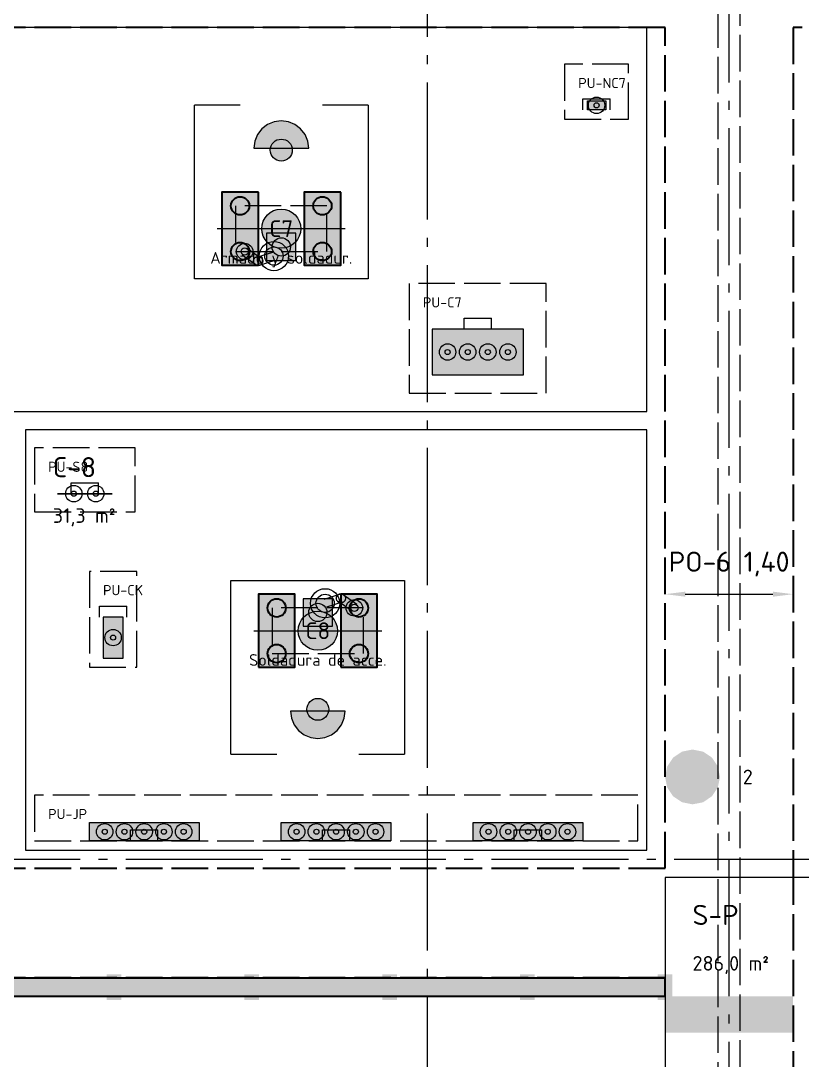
# Model space of a CAD drawing. Header units: millimetres. Extents: x 0 to 1682, y 0 to 1189.
# Drawn here: x 1014.5 to 1100, y 798 to 911.8 of the extents above; entities that cross this region are included whole.
import ezdxf
from ezdxf.enums import TextEntityAlignment as Align

# ---------------------------------------------------------------- set-up
doc = ezdxf.new("R2010")
doc.units = ezdxf.units.MM
doc.linetypes.add('IRAM-E-TRAZOS', pattern=[5, 4, -1])
doc.linetypes.add('IRAM-F-TRAZO-PUNTO', pattern=[20, 15, -2, 1, -2])
for name, color, linetype, lineweight, true_color in [('A-AREA-TRABAJO', 30, 'CONTINUOUS', 13, 0xeb963c), ('A-DEFENSA', 2, 'CONTINUOUS', 35, 0xe6b400), ('A-EQUIPO', 30, 'CONTINUOUS', 35, 0xe67800), ('A-PASILLO', 2, 'IRAM-E-TRAZOS', 35, 0xd7a500), ('A-PULMON', 6, 'IRAM-E-TRAZOS', 25, 0xdc00c8), ('A-SENDA', 2, 'CONTINUOUS', 25, 0xd7a500), ('A-ZONA-LOG', 5, 'IRAM-F-TRAZO-PUNTO', 25, 0x285ac8)]:
    doc.layers.add(name, color=color, linetype=linetype, lineweight=lineweight, true_color=true_color)
for name, color, linetype, lineweight in [('A-COTA', 7, 'CONTINUOUS', 18), ('A-EJE', 1, 'IRAM-F-TRAZO-PUNTO', 18), ('A-EQUIPO-FINO', 8, 'CONTINUOUS', 13), ('A-EQUIPO-OCULTO', 8, 'IRAM-E-TRAZOS', 13), ('A-EQUIPO-RELLENO', 9, 'CONTINUOUS', 13), ('A-OPERARIO', 6, 'CONTINUOUS', 18), ('A-PASO', 7, 'CONTINUOUS', 25), ('A-SECTOR', 1, 'CONTINUOUS', 25), ('A-TEXTO', 7, 'CONTINUOUS', 18), ('S-INCENDIO', 1, 'CONTINUOUS', 25)]:
    doc.layers.add(name, color=color, linetype=linetype, lineweight=lineweight)
doc.styles.add('ISO3098', font='isocpeur.ttf')
doc.dimstyles.new('FLAMA-IRAM', dxfattribs={"dimtxt": 3.5, "dimasz": 3.5, "dimexe": 2, "dimexo": 1.5, "dimgap": 1, "dimtad": 1, "dimdec": 1, "dimtxsty": 'ISO3098', "dimblk": 'IRAM_FLECHA', "dimblk1": 'IRAM_FLECHA', "dimblk2": 'IRAM_FLECHA', "dimcen": 2.5, "dimclrd": 3, "dimclre": 3, "dimclrt": 3, "dimazin": 3, "dimtfac": 1, "dimtmove": 0, "dimatfit": 3, "dimlwd": 18, "dimlwe": 18})

# ---------------------------------------------------------------- blocks, each defined once
blk = doc.blocks.new('IRAM_FLECHA')
blk.add_solid([(0, 0), (-1, 0.125), (-1, -0.125)])

msp = doc.modelspace()

# ---------------------------------------------------------------- hatches: boundary and pattern name
at = {"layer": 'A-DEFENSA', "true_color": 0xf5c800}
h = msp.add_hatch(color=7, dxfattribs=at)
h.dxf.hatch_style = 1
h.paths.add_polyline_path([(889, 805), (1085, 805), (1085, 807), (889, 807)])
at = {"layer": 'A-DEFENSA', "true_color": 0x1e1e1e}
h = msp.add_hatch(color=7, dxfattribs=at)
h.dxf.hatch_style = 1
h.paths.add_polyline_path([(1023.892, 804.6), (1025.492, 804.6), (1025.492, 807.4), (1023.892, 807.4)])
h = msp.add_hatch(color=7, dxfattribs=at)
h.dxf.hatch_style = 1
h.paths.add_polyline_path([(1038.969, 804.6), (1040.569, 804.6), (1040.569, 807.4), (1038.969, 807.4)])
h = msp.add_hatch(color=7, dxfattribs=at)
h.dxf.hatch_style = 1
h.paths.add_polyline_path([(1054.046, 804.6), (1055.646, 804.6), (1055.646, 807.4), (1054.046, 807.4)])
h = msp.add_hatch(color=7, dxfattribs=at)
h.dxf.hatch_style = 1
h.paths.add_polyline_path([(1069.123, 804.6), (1070.723, 804.6), (1070.723, 807.4), (1069.123, 807.4)])
h = msp.add_hatch(color=7, dxfattribs=at)
h.dxf.hatch_style = 1
h.paths.add_polyline_path([(1084.2, 804.6), (1085.8, 804.6), (1085.8, 807.4), (1084.2, 807.4)])
at = {"layer": 'A-EQUIPO-RELLENO', "true_color": 0xfaf0fa}
h = msp.add_hatch(color=7, dxfattribs=at)
h.dxf.hatch_style = 1
h.paths.add_polyline_path([(1076.5, 903), (1078.5, 903), (1078.5, 902), (1076.5, 902)])
at = {"layer": 'A-EQUIPO-RELLENO', "true_color": 0xfae1f5}
h = msp.add_hatch(color=7, dxfattribs=at)
h.dxf.hatch_style = 1
h.paths.add_polyline_path([(1046, 897.8), (1045.898, 898.576), (1045.598, 899.3), (1045.121, 899.921), (1044.5, 900.398), (1043.776, 900.698), (1043, 900.8), (1042.224, 900.698), (1041.5, 900.398), (1040.879, 899.921), (1040.402, 899.3), (1040.102, 898.576), (1040, 897.8), (1046, 897.8)])
at = {"layer": 'A-EQUIPO-RELLENO', "true_color": 0xffffff}
h = msp.add_hatch(color=7, dxfattribs=at)
h.dxf.hatch_style = 1
h.paths.add_polyline_path([(1041.8, 897.6), (1041.841, 897.289), (1041.961, 897), (1042.151, 896.751), (1042.4, 896.561), (1042.689, 896.441), (1043, 896.4), (1043.311, 896.441), (1043.6, 896.561), (1043.849, 896.751), (1044.039, 897), (1044.159, 897.289), (1044.2, 897.6), (1044.159, 897.911), (1044.039, 898.2), (1043.849, 898.449), (1043.6, 898.639), (1043.311, 898.759), (1043, 898.8), (1042.689, 898.759), (1042.4, 898.639), (1042.151, 898.449), (1041.961, 898.2), (1041.841, 897.911)])
at = {"layer": 'A-EQUIPO-RELLENO', "true_color": 0xcdd0d4}
h = msp.add_hatch(color=7, dxfattribs=at)
h.dxf.hatch_style = 1
h.paths.add_polyline_path([(1040.5, 893), (1036.5, 893), (1036.5, 885), (1040.5, 885)])
h = msp.add_hatch(color=7, dxfattribs=at)
h.dxf.hatch_style = 1
h.paths.add_polyline_path([(1049.5, 893), (1045.5, 893), (1045.5, 885), (1049.5, 885)])
at = {"layer": 'A-EQUIPO-RELLENO', "true_color": 0xffffff}
h = msp.add_hatch(color=7, dxfattribs=at)
h.dxf.hatch_style = 1
h.paths.add_polyline_path([(1045.144, 889), (1045.09, 889.477), (1044.932, 889.93), (1044.676, 890.337), (1044.337, 890.676), (1043.93, 890.932), (1043.477, 891.09), (1043, 891.144), (1042.523, 891.09), (1042.07, 890.932), (1041.663, 890.676), (1041.324, 890.337), (1041.068, 889.93), (1040.91, 889.477), (1040.856, 889), (1040.91, 888.523), (1041.068, 888.07), (1041.324, 887.663), (1041.663, 887.324), (1042.07, 887.068), (1042.523, 886.91), (1043, 886.856), (1043.477, 886.91), (1043.93, 887.068), (1044.337, 887.324), (1044.676, 887.663), (1044.932, 888.07), (1045.09, 888.523)])
at = {"layer": 'A-EQUIPO-RELLENO', "true_color": 0xeeeeee}
h = msp.add_hatch(color=7, dxfattribs=at)
h.dxf.hatch_style = 1
h.paths.add_polyline_path([(1044.6, 888.5), (1041.4, 888.5), (1041.4, 885.5), (1044.6, 885.5)])
at = {"layer": 'A-EQUIPO-RELLENO', "true_color": 0xfaf0fa}
h = msp.add_hatch(color=7, dxfattribs=at)
h.dxf.hatch_style = 1
h.paths.add_polyline_path([(1059.5, 873), (1069.5, 873), (1069.5, 878), (1059.5, 878)])
h = msp.add_hatch(color=7, dxfattribs=at)
h.dxf.hatch_style = 1
h.paths.add_polyline_path([(1018.5, 860), (1024.5, 860), (1024.5, 860), (1018.5, 860)])
at = {"layer": 'A-EQUIPO-RELLENO', "true_color": 0xcdd0d4}
h = msp.add_hatch(color=7, dxfattribs=at)
h.dxf.hatch_style = 1
h.paths.add_polyline_path([(1040.5, 841), (1044.5, 841), (1044.5, 849), (1040.5, 849)])
h = msp.add_hatch(color=7, dxfattribs=at)
h.dxf.hatch_style = 1
h.paths.add_polyline_path([(1049.5, 841), (1053.5, 841), (1053.5, 849), (1049.5, 849)])
at = {"layer": 'A-EQUIPO-RELLENO', "true_color": 0xeeeeee}
h = msp.add_hatch(color=7, dxfattribs=at)
h.dxf.hatch_style = 1
h.paths.add_polyline_path([(1045.4, 845.5), (1048.6, 845.5), (1048.6, 848.5), (1045.4, 848.5)])
at = {"layer": 'A-EQUIPO-RELLENO', "true_color": 0xfaf0fa}
h = msp.add_hatch(color=7, dxfattribs=at)
h.dxf.hatch_style = 1
h.paths.add_polyline_path([(1023.5, 842), (1025.7, 842), (1025.7, 846.5), (1023.5, 846.5)])
at = {"layer": 'A-EQUIPO-RELLENO', "true_color": 0xffffff}
h = msp.add_hatch(color=7, dxfattribs=at)
h.dxf.hatch_style = 1
h.paths.add_polyline_path([(1049.144, 845), (1049.09, 845.477), (1048.932, 845.93), (1048.676, 846.337), (1048.337, 846.676), (1047.93, 846.932), (1047.477, 847.09), (1047, 847.144), (1046.523, 847.09), (1046.07, 846.932), (1045.663, 846.676), (1045.324, 846.337), (1045.068, 845.93), (1044.91, 845.477), (1044.856, 845), (1044.91, 844.523), (1045.068, 844.07), (1045.324, 843.663), (1045.663, 843.324), (1046.07, 843.068), (1046.523, 842.91), (1047, 842.856), (1047.477, 842.91), (1047.93, 843.068), (1048.337, 843.324), (1048.676, 843.663), (1048.932, 844.07), (1049.09, 844.523)])
h = msp.add_hatch(color=7, dxfattribs=at)
h.dxf.hatch_style = 1
h.paths.add_polyline_path([(1048.2, 836.4), (1048.159, 836.711), (1048.039, 837), (1047.849, 837.249), (1047.6, 837.439), (1047.311, 837.559), (1047, 837.6), (1046.689, 837.559), (1046.4, 837.439), (1046.151, 837.249), (1045.961, 837), (1045.841, 836.711), (1045.8, 836.4), (1045.841, 836.089), (1045.961, 835.8), (1046.151, 835.551), (1046.4, 835.361), (1046.689, 835.241), (1047, 835.2), (1047.311, 835.241), (1047.6, 835.361), (1047.849, 835.551), (1048.039, 835.8), (1048.159, 836.089)])
at = {"layer": 'A-EQUIPO-RELLENO', "true_color": 0xfae1f5}
h = msp.add_hatch(color=7, dxfattribs=at)
h.dxf.hatch_style = 1
h.paths.add_polyline_path([(1044, 836.2), (1044.102, 835.424), (1044.402, 834.7), (1044.879, 834.079), (1045.5, 833.602), (1046.224, 833.302), (1047, 833.2), (1047.776, 833.302), (1048.5, 833.602), (1049.121, 834.079), (1049.598, 834.7), (1049.898, 835.424), (1050, 836.2), (1044, 836.2)])
at = {"layer": 'A-EQUIPO-RELLENO', "true_color": 0xfaf0fa}
h = msp.add_hatch(color=7, dxfattribs=at)
h.dxf.hatch_style = 1
h.paths.add_polyline_path([(1022, 824), (1034, 824), (1034, 822), (1022, 822)])
h = msp.add_hatch(color=7, dxfattribs=at)
h.dxf.hatch_style = 1
h.paths.add_polyline_path([(1043, 824), (1055, 824), (1055, 822), (1043, 822)])
h = msp.add_hatch(color=7, dxfattribs=at)
h.dxf.hatch_style = 1
h.paths.add_polyline_path([(1064, 824), (1076, 824), (1076, 822), (1064, 822)])
at = {"layer": 'A-SENDA', "true_color": 0xd7a500}
h = msp.add_hatch(color=7, dxfattribs=at)
h.dxf.hatch_style = 1
h.paths.add_polyline_path([(1085, 801), (1099, 801), (1099, 805), (1085, 805)])
at = {"layer": 'S-INCENDIO', "true_color": 0xd20000}
h = msp.add_hatch(color=7, dxfattribs=at)
h.dxf.hatch_style = 1
h.paths.add_polyline_path([(1091, 829), (1090.772, 830.148), (1090.121, 831.121), (1089.148, 831.772), (1088, 832), (1086.852, 831.772), (1085.879, 831.121), (1085.228, 830.148), (1085, 829), (1085.228, 827.852), (1085.879, 826.879), (1086.852, 826.228), (1088, 826), (1089.148, 826.228), (1090.121, 826.879), (1090.772, 827.852)])

# ---------------------------------------------------------------- linework, layer by layer
at = {"layer": 'A-AREA-TRABAJO'}
for p, q in [((1038.5, 902.5), (1033.5, 902.5)), ((1052.5, 902.5), (1047.5, 902.5)), ((1037.5, 831.5), (1042.5, 831.5)), ((1051.5, 831.5), (1056.5, 831.5))]:
    msp.add_line(p, q, dxfattribs=at)
for points in [[(1052.5, 902.5), (1052.5, 883.5), (1033.5, 883.5), (1033.5, 902.5)], [(1037.5, 831.5), (1037.5, 850.5), (1056.5, 850.5), (1056.5, 831.5)]]:
    msp.add_lwpolyline(points, dxfattribs=at)
at = {"layer": 'A-DEFENSA'}
for p, q in [((889, 807), (1085, 807)), ((889, 805), (1085, 805))]:
    msp.add_line(p, q, dxfattribs=at)
at = {"layer": 'A-EJE'}
for p, q in [((1059, 530), (1059, 1060)), ((1050, 889), (1036, 889)), ((1040, 845), (1054, 845))]:
    msp.add_line(p, q, dxfattribs=at)
msp.add_lwpolyline([(1151, 625), (1092, 625), (1092, 925), (1088, 925)], dxfattribs=at)
at = {"layer": 'A-EQUIPO'}
for points in [[(1040.5, 893), (1036.5, 893), (1036.5, 885), (1040.5, 885)], [(1049.5, 893), (1045.5, 893), (1045.5, 885), (1049.5, 885)], [(1040.5, 841), (1044.5, 841), (1044.5, 849), (1040.5, 849)], [(1049.5, 841), (1053.5, 841), (1053.5, 849), (1049.5, 849)]]:
    msp.add_lwpolyline(points, close=True, dxfattribs=at)
for centre in [(1038.5, 891.5), (1047.5, 891.5), (1038.5, 886.5), (1047.5, 886.5), (1042.5, 847.5), (1051.5, 847.5), (1042.5, 842.5), (1051.5, 842.5)]:
    msp.add_circle(centre, 1, dxfattribs=at)
at = {"layer": 'A-EQUIPO-FINO'}
for points in [[(1044.6, 888.5), (1041.4, 888.5), (1041.4, 885.5), (1044.6, 885.5)], [(1045.4, 845.5), (1048.6, 845.5), (1048.6, 848.5), (1045.4, 848.5)]]:
    msp.add_lwpolyline(points, close=True, dxfattribs=at)
for centre, radius in [((1077.5, 902.5), 0.9), ((1077.5, 902.5), 0.28), ((1039, 886.5), 0.9), ((1042.2, 886), 1.6), ((1043, 887), 1), ((1039, 886.5), 0.4), ((1042.2, 886), 1), ((1061.2, 875.5), 0.9), ((1063.4, 875.5), 0.9), ((1065.6, 875.5), 0.9), ((1067.8, 875.5), 0.9), ((1061.2, 875.5), 0.28), ((1063.4, 875.5), 0.28), ((1065.6, 875.5), 0.28), ((1067.8, 875.5), 0.28), ((1020.3, 860), 0.9), ((1020.3, 860), 0.28), ((1022.7, 860), 0.9), ((1022.7, 860), 0.28), ((1047.8, 848), 1.6), ((1047.8, 848), 1), ((1047, 847), 1), ((1051, 847.5), 0.9), ((1051, 847.5), 0.4), ((1024.6, 844.25), 0.9), ((1024.6, 844.25), 0.28), ((1023.68, 823), 0.9), ((1025.84, 823), 0.9), ((1028, 823), 0.9), ((1030.16, 823), 0.9), ((1032.32, 823), 0.9), ((1044.68, 823), 0.9), ((1046.84, 823), 0.9), ((1049, 823), 0.9), ((1051.16, 823), 0.9), ((1053.32, 823), 0.9), ((1065.68, 823), 0.9), ((1067.84, 823), 0.9), ((1070, 823), 0.9), ((1072.16, 823), 0.9), ((1074.32, 823), 0.9), ((1023.68, 823), 0.28), ((1025.84, 823), 0.28), ((1028, 823), 0.28), ((1030.16, 823), 0.28), ((1032.32, 823), 0.28), ((1044.68, 823), 0.28), ((1046.84, 823), 0.28), ((1049, 823), 0.28), ((1051.16, 823), 0.28), ((1053.32, 823), 0.28), ((1065.68, 823), 0.28), ((1067.84, 823), 0.28), ((1070, 823), 0.28), ((1072.16, 823), 0.28), ((1074.32, 823), 0.28)]:
    msp.add_circle(centre, radius, dxfattribs=at)
at = {"layer": 'A-EQUIPO-OCULTO'}
for p, q in [((1038.739, 886.133), (1040.214, 885.083)), ((1039.261, 886.867), (1040.736, 885.817)), ((1040.338, 885.879), (1042.063, 886.429)), ((1040.612, 885.021), (1042.337, 885.571)), ((1049.388, 848.979), (1047.663, 848.429)), ((1051.261, 847.867), (1049.786, 848.917)), ((1049.662, 848.121), (1047.937, 847.571)), ((1050.739, 847.133), (1049.264, 848.183))]:
    msp.add_line(p, q, dxfattribs=at)
for points in [[(1151, 626.2), (1093.2, 626.2), (1093.2, 926.2), (1088, 926.2)], [(1151, 623.8), (1090.8, 623.8), (1090.8, 923.8), (1088, 923.8)]]:
    msp.add_lwpolyline(points, dxfattribs=at)
for points in [[(1048, 891.5), (1038, 891.5), (1038, 886.5), (1048, 886.5)], [(1042, 842.5), (1052, 842.5), (1052, 847.5), (1042, 847.5)]]:
    msp.add_lwpolyline(points, close=True, dxfattribs=at)
for centre in [(1040.475, 885.45), (1049.525, 848.55)]:
    msp.add_circle(centre, 0.5, dxfattribs=at)
at = {"layer": 'A-OPERARIO'}
for p, q in [((1076, 902), (1076, 903.2)), ((1076, 903.2), (1079, 903.2)), ((1079, 902), (1079, 903.2)), ((1063, 878), (1063, 879.2)), ((1063, 879.2), (1066, 879.2)), ((1066, 878), (1066, 879.2)), ((1020, 860), (1020, 861.2)), ((1020, 861.2), (1023, 861.2)), ((1023, 860), (1023, 861.2)), ((1023.1, 846.5), (1023.1, 847.7)), ((1023.1, 847.7), (1026.1, 847.7)), ((1026.1, 846.5), (1026.1, 847.7)), ((1026.5, 822), (1026.5, 823.2)), ((1026.5, 823.2), (1029.5, 823.2)), ((1029.5, 822), (1029.5, 823.2)), ((1047.5, 822), (1047.5, 823.2)), ((1047.5, 823.2), (1050.5, 823.2)), ((1050.5, 822), (1050.5, 823.2)), ((1068.5, 822), (1068.5, 823.2)), ((1068.5, 823.2), (1071.5, 823.2)), ((1071.5, 822), (1071.5, 823.2))]:
    msp.add_line(p, q, dxfattribs=at)
for points in [[(1076.5, 903), (1078.5, 903), (1078.5, 902), (1076.5, 902)], [(1046, 897.8), (1045.898, 898.576), (1045.598, 899.3), (1045.121, 899.921), (1044.5, 900.398), (1043.776, 900.698), (1043, 900.8), (1042.224, 900.698), (1041.5, 900.398), (1040.879, 899.921), (1040.402, 899.3), (1040.102, 898.576), (1040, 897.8)], [(1059.5, 873), (1069.5, 873), (1069.5, 878), (1059.5, 878)], [(1018.5, 860), (1024.5, 860), (1024.5, 860), (1018.5, 860)], [(1023.5, 842), (1025.7, 842), (1025.7, 846.5), (1023.5, 846.5)], [(1044, 836.2), (1044.102, 835.424), (1044.402, 834.7), (1044.879, 834.079), (1045.5, 833.602), (1046.224, 833.302), (1047, 833.2), (1047.776, 833.302), (1048.5, 833.602), (1049.121, 834.079), (1049.598, 834.7), (1049.898, 835.424), (1050, 836.2)], [(1022, 824), (1034, 824), (1034, 822), (1022, 822)], [(1043, 824), (1055, 824), (1055, 822), (1043, 822)], [(1064, 824), (1076, 824), (1076, 822), (1064, 822)]]:
    msp.add_lwpolyline(points, close=True, dxfattribs=at)
for centre in [(1043, 897.6), (1047, 836.4)]:
    msp.add_circle(centre, 1.2, dxfattribs=at)
at = {"layer": 'A-PASILLO'}
for p, q in [((1085, 911), (721, 911)), ((1085, 819), (1085, 911)), ((1215, 911), (1099, 911)), ((1099, 911), (1099, 819)), ((721, 819), (1085, 819)), ((1099, 819), (1099, 597)), ((1085, 807), (585, 807)), ((1085, 805), (1085, 807)), ((585, 805), (1085, 805))]:
    msp.add_line(p, q, dxfattribs=at)
at = {"layer": 'A-PASO'}
for centre in [(1043, 889), (1047, 845)]:
    msp.add_circle(centre, 2.144, dxfattribs=at)
at = {"layer": 'A-PULMON'}
for points in [[(1074, 901), (1081, 901), (1081, 907), (1074, 907)], [(1057, 871), (1072, 871), (1072, 883), (1057, 883)], [(1016, 858), (1027, 858), (1027, 865), (1016, 865)], [(1022, 841), (1027.2, 841), (1027.2, 851.5), (1022, 851.5)], [(1016, 822), (1082, 822), (1082, 827), (1016, 827)]]:
    msp.add_lwpolyline(points, close=True, dxfattribs=at)
at = {"layer": 'A-SECTOR'}
for points in [[(1001, 869), (1083, 869), (1083, 911), (1001, 911)], [(1015, 821), (1083, 821), (1083, 867), (1015, 867)], [(1085, 598), (1215, 598), (1215, 818), (1085, 818)]]:
    msp.add_lwpolyline(points, close=True, dxfattribs=at)
at = {"layer": 'A-ZONA-LOG'}
msp.add_lwpolyline([(586, 820), (1216, 820), (1216, 1012), (586, 1012)], close=True, dxfattribs=at)

# ---------------------------------------------------------------- texts
at = {"layer": 'A-PASO', "style": 'ISO3098'}
for s, p in [('C7', (1043, 889)), ('C8', (1047, 845))]:
    msp.add_text(s, height=1.84, dxfattribs=at).set_placement(p, align=Align.MIDDLE_CENTER)
at = {"layer": 'A-PULMON', "style": 'ISO3098'}
for s, p in [('PU-NC7', (1075.5, 905.5)), ('PU-C7', (1058.5, 881.5)), ('PU-S8', (1017.5, 863.5)), ('PU-CK', (1023.5, 850)), ('PU-JP', (1017.5, 825.5))]:
    msp.add_text(s, height=1.12, dxfattribs=at).set_placement(p, align=Align.TOP_LEFT)
at = {"layer": 'A-TEXTO', "style": 'ISO3098'}
for s, p in [('Armado y soldadur.', (1043, 886.44)), ('Soldadura de acce.', (1047, 842.44))]:
    msp.add_text(s, height=1.28, dxfattribs=at).set_placement(p, align=Align.TOP_CENTER)
for s, height, p in [('C-8', 2.2, (1018, 864)), ('31,3 m²', 1.6, (1018, 858.4)), ('S-P', 2.2, (1088, 815)), ('286,0 m²', 1.6, (1088, 809.4))]:
    msp.add_text(s, height=height, dxfattribs=at).set_placement(p, align=Align.TOP_LEFT)
at = {"layer": 'S-INCENDIO', "style": 'ISO3098'}
msp.add_text('2', height=1.6, dxfattribs=at).set_placement((1093.5, 829), align=Align.MIDDLE_LEFT)

# ---------------------------------------------------------------- dimensions: what is measured, and where the dimension line sits
at = {"layer": 'A-COTA'}
msp.add_linear_dim(base=(1085, 849), p1=(1085, 849), p2=(1099, 849), text='PO-6 <>', dimstyle='FLAMA-IRAM', override={"dimtxt": 2.2, "dimasz": 2.2, "dimexe": 1.2, "dimexo": 1, "dimdec": 2, "dimlfac": 0.1, "dimzin": 0}, dxfattribs=at).render()

doc.saveas('drawing.dxf')
